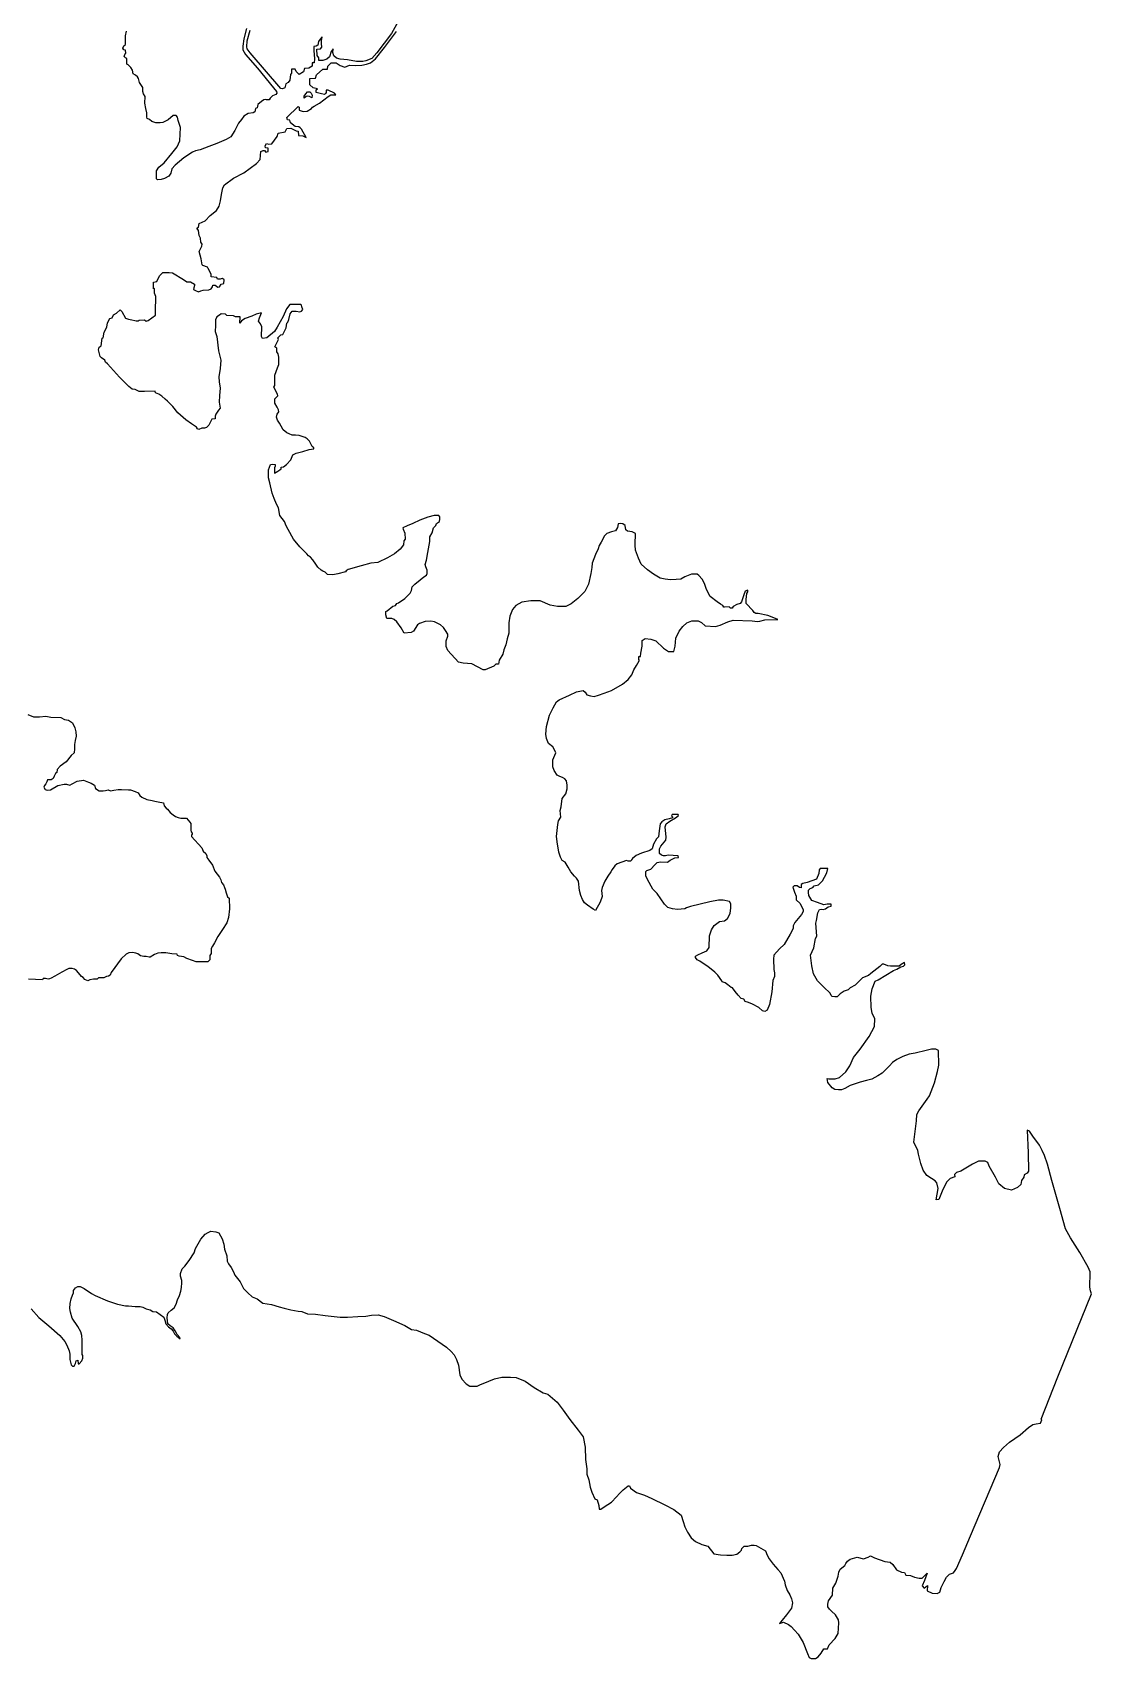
# Model space of a CAD drawing. Header units: inches. Extents: x 2272838 to 2336681, y 13196121 to 13295201.
# Drawn here: x 2323722 to 2334198, y 13198851 to 13214938 of the extents above; entities that cross this region are included whole.
import ezdxf

# ---------------------------------------------------------------- set-up
doc = ezdxf.new("R2010")
doc.units = ezdxf.units.IN
doc.header["$MEASUREMENT"] = 0
doc.layers.add('shoreline06_1', color=7, linetype='Continuous')

msp = doc.modelspace()

# ---------------------------------------------------------------- linework, layer by layer
at = {"layer": 'shoreline06_1'}
for points in [[(2327390, 13215136), (2327274, 13214929), (2327128, 13214736), (2327080, 13214681), (2327021, 13214658), (2326989, 13214653), (2326927, 13214653), (2326838, 13214667), (2326767, 13214675), (2326729, 13214684), (2326704, 13214707), (2326694, 13214740), (2326697, 13214778), (2326677, 13214750), (2326659, 13214696), (2326635, 13214675), (2326593, 13214662), (2326555, 13214662), (2326555, 13214688), (2326539, 13214710), (2326536, 13214773), (2326571, 13214778), (2326585, 13214792), (2326581, 13214828), (2326581, 13214860), (2326588, 13214894), (2326569, 13214872), (2326550, 13214849), (2326545, 13214813), (2326529, 13214804), (2326505, 13214800), (2326505, 13214759), (2326513, 13214679), (2326510, 13214639), (2326489, 13214637), (2326489, 13214604), (2326456, 13214587), (2326414, 13214582), (2326402, 13214549), (2326361, 13214524), (2326331, 13214554), (2326321, 13214576), (2326284, 13214575), (2326284, 13214536), (2326274, 13214524), (2326269, 13214467), (2326251, 13214444), (2326227, 13214429), (2326218, 13214392), (2326196, 13214380), (2326180, 13214383), (2325874, 13214736), (2325846, 13214778), (2325843, 13214795), (2325846, 13214857), (2325876, 13214960)], [(2323709, 13202311), (2323785, 13202226), (2323884, 13202143), (2323992, 13202046), (2324042, 13201988), (2324063, 13201950), (2324084, 13201896), (2324091, 13201863), (2324091, 13201808), (2324105, 13201757), (2324119, 13201743), (2324133, 13201743), (2324148, 13201770), (2324155, 13201796), (2324169, 13201804), (2324173, 13201766), (2324185, 13201766), (2324211, 13201796), (2324221, 13201822), (2324220, 13201849), (2324213, 13201858), (2324213, 13201999), (2324209, 13202046), (2324200, 13202082), (2324171, 13202136), (2324115, 13202219), (2324098, 13202277), (2324091, 13202315), (2324096, 13202362), (2324103, 13202409), (2324117, 13202447), (2324129, 13202469), (2324129, 13202492), (2324148, 13202518), (2324171, 13202530), (2324193, 13202530), (2324233, 13202513), (2324306, 13202463), (2324343, 13202442), (2324464, 13202388), (2324562, 13202358), (2324643, 13202339), (2324673, 13202339), (2324739, 13202334), (2324786, 13202334), (2324813, 13202326), (2324848, 13202312), (2324885, 13202300), (2324912, 13202284), (2324949, 13202280), (2324984, 13202256), (2325022, 13202228), (2325032, 13202197), (2325041, 13202162), (2325067, 13202133), (2325093, 13202114), (2325114, 13202088), (2325128, 13202063), (2325150, 13202039), (2325183, 13202013), (2325178, 13202027), (2325152, 13202058), (2325135, 13202093), (2325112, 13202122), (2325083, 13202142), (2325062, 13202161), (2325053, 13202220), (2325057, 13202254), (2325065, 13202272), (2325095, 13202298), (2325123, 13202320), (2325142, 13202357), (2325156, 13202400), (2325175, 13202442), (2325189, 13202485), (2325197, 13202520), (2325199, 13202569), (2325199, 13202591), (2325187, 13202633), (2325187, 13202661), (2325202, 13202706), (2325228, 13202734), (2325272, 13202789), (2325320, 13202866), (2325336, 13202906), (2325362, 13202953), (2325388, 13203000), (2325430, 13203050), (2325459, 13203066), (2325485, 13203078), (2325537, 13203073), (2325565, 13203064), (2325598, 13203003), (2325614, 13202951), (2325621, 13202901), (2325643, 13202836), (2325649, 13202783), (2325661, 13202755), (2325687, 13202718), (2325709, 13202677), (2325725, 13202644), (2325776, 13202579), (2325809, 13202512), (2325852, 13202468), (2325895, 13202430), (2325946, 13202408), (2326001, 13202368), (2326086, 13202354), (2326161, 13202331), (2326213, 13202316), (2326276, 13202300), (2326349, 13202286), (2326387, 13202284), (2326443, 13202260), (2326522, 13202257), (2326616, 13202245), (2326766, 13202229), (2326837, 13202229), (2326941, 13202234), (2327019, 13202238), (2327075, 13202248), (2327142, 13202250), (2327202, 13202234), (2327294, 13202195), (2327406, 13202146), (2327472, 13202106), (2327521, 13202101), (2327599, 13202066), (2327646, 13202049), (2327816, 13201931), (2327865, 13201889), (2327893, 13201854), (2327915, 13201809), (2327935, 13201754), (2327949, 13201656), (2327969, 13201616), (2328011, 13201568), (2328048, 13201545), (2328079, 13201544), (2328121, 13201545), (2328155, 13201561), (2328181, 13201573), (2328291, 13201617), (2328364, 13201634), (2328449, 13201634), (2328508, 13201632), (2328595, 13201596), (2328685, 13201533), (2328775, 13201478), (2328819, 13201466), (2328911, 13201388), (2328973, 13201308), (2329039, 13201214), (2329119, 13201110), (2329168, 13201044), (2329189, 13200943), (2329192, 13200820), (2329206, 13200729), (2329206, 13200674), (2329224, 13200617), (2329238, 13200545), (2329255, 13200495), (2329285, 13200432), (2329307, 13200422), (2329325, 13200365), (2329326, 13200328), (2329345, 13200327), (2329377, 13200353), (2329448, 13200398), (2329498, 13200450), (2329528, 13200485), (2329564, 13200519), (2329615, 13200559), (2329627, 13200559), (2329637, 13200535), (2329696, 13200493), (2329776, 13200467), (2329849, 13200434), (2329976, 13200370), (2330066, 13200325), (2330139, 13200268), (2330158, 13200205), (2330176, 13200153), (2330200, 13200101), (2330238, 13200044), (2330280, 13200007), (2330342, 13199978), (2330403, 13199961), (2330462, 13199888), (2330528, 13199875), (2330591, 13199872), (2330643, 13199872), (2330690, 13199884), (2330719, 13199907), (2330737, 13199922), (2330738, 13199938), (2330761, 13199961), (2330797, 13199961), (2330834, 13199973), (2330862, 13199971), (2330881, 13199968), (2330926, 13199943), (2330973, 13199917), (2330989, 13199874), (2331009, 13199836), (2331048, 13199785), (2331096, 13199733), (2331126, 13199697), (2331162, 13199615), (2331169, 13199579), (2331187, 13199523), (2331213, 13199480), (2331230, 13199442), (2331239, 13199403), (2331230, 13199349), (2331182, 13199282), (2331138, 13199230), (2331110, 13199198), (2331152, 13199211), (2331201, 13199188), (2331228, 13199167), (2331260, 13199132), (2331295, 13199091), (2331345, 13199009), (2331388, 13198900), (2331404, 13198862), (2331425, 13198851), (2331468, 13198851), (2331494, 13198869), (2331524, 13198905), (2331550, 13198945), (2331585, 13198945), (2331604, 13198985), (2331663, 13199049), (2331692, 13199098), (2331697, 13199204), (2331694, 13199235), (2331666, 13199282), (2331626, 13199320), (2331605, 13199339), (2331588, 13199362), (2331588, 13199390), (2331597, 13199423), (2331636, 13199478), (2331638, 13199546), (2331668, 13199596), (2331692, 13199664), (2331699, 13199706), (2331711, 13199735), (2331758, 13199772), (2331768, 13199791), (2331784, 13199813), (2331812, 13199833), (2331881, 13199855), (2331944, 13199838), (2331987, 13199855), (2332013, 13199866), (2332050, 13199847), (2332152, 13199812), (2332206, 13199803), (2332232, 13199782), (2332270, 13199729), (2332319, 13199706), (2332347, 13199701), (2332362, 13199676), (2332408, 13199673), (2332446, 13199654), (2332493, 13199645), (2332524, 13199645), (2332571, 13199696), (2332546, 13199624), (2332524, 13199569), (2332543, 13199546), (2332574, 13199572), (2332573, 13199522), (2332621, 13199496), (2332672, 13199494), (2332699, 13199508), (2332712, 13199552), (2332741, 13199614), (2332762, 13199657), (2332793, 13199685), (2332833, 13199697), (2332850, 13199720), (2332861, 13199743), (2332922, 13199878), (2333002, 13200066), (2333289, 13200742), (2333295, 13200770), (2333286, 13200811), (2333275, 13200851), (2333289, 13200896), (2333326, 13200938), (2333388, 13200990), (2333492, 13201065), (2333576, 13201136), (2333617, 13201165), (2333650, 13201173), (2333694, 13201178), (2333707, 13201211), (2333701, 13201219), (2333866, 13201638), (2334198, 13202459), (2334187, 13202490), (2334181, 13202526), (2334182, 13202565), (2334186, 13202632), (2334186, 13202676), (2334165, 13202723), (2334083, 13202868), (2333991, 13203014), (2333941, 13203103), (2333883, 13203303), (2333807, 13203580), (2333763, 13203742), (2333732, 13203829), (2333709, 13203876), (2333682, 13203931), (2333619, 13204020), (2333584, 13204068), (2333560, 13204077), (2333570, 13203853), (2333576, 13203674), (2333562, 13203652), (2333532, 13203636), (2333529, 13203612), (2333506, 13203580), (2333499, 13203542), (2333465, 13203511), (2333407, 13203485), (2333336, 13203500), (2333282, 13203547), (2333247, 13203613), (2333187, 13203721), (2333171, 13203757), (2333145, 13203771), (2333081, 13203771), (2333020, 13203742), (2332905, 13203672), (2332862, 13203660), (2332843, 13203639), (2332845, 13203615), (2332801, 13203601), (2332766, 13203566), (2332726, 13203491), (2332702, 13203425), (2332687, 13203391), (2332662, 13203389), (2332681, 13203500), (2332669, 13203556), (2332650, 13203578), (2332614, 13203601), (2332570, 13203630), (2332532, 13203682), (2332509, 13203747), (2332485, 13203842), (2332480, 13203877), (2332440, 13203960), (2332466, 13204170), (2332471, 13204233), (2332490, 13204268), (2332573, 13204384), (2332596, 13204419), (2332644, 13204546), (2332676, 13204657), (2332688, 13204721), (2332683, 13204867), (2332658, 13204881), (2332615, 13204881), (2332561, 13204865), (2332452, 13204839), (2332394, 13204829), (2332332, 13204808), (2332271, 13204778), (2332229, 13204747), (2332200, 13204714), (2332127, 13204641), (2332085, 13204617), (2332026, 13204582), (2331971, 13204568), (2331908, 13204554), (2331811, 13204521), (2331757, 13204491), (2331726, 13204476), (2331696, 13204476), (2331658, 13204481), (2331634, 13204497), (2331589, 13204549), (2331583, 13204589), (2331599, 13204587), (2331661, 13204587), (2331705, 13204599), (2331769, 13204656), (2331806, 13204714), (2331845, 13204797), (2331908, 13204879), (2332000, 13205006), (2332050, 13205103), (2332054, 13205181), (2332029, 13205237), (2332017, 13205292), (2332015, 13205405), (2332028, 13205478), (2332059, 13205553), (2332088, 13205567), (2332239, 13205659), (2332271, 13205671), (2332311, 13205693), (2332338, 13205702), (2332350, 13205714), (2332347, 13205737), (2332314, 13205718), (2332295, 13205702), (2332208, 13205702), (2332182, 13205704), (2332142, 13205721), (2332126, 13205719), (2332104, 13205699), (2332015, 13205627), (2331991, 13205608), (2331932, 13205586), (2331859, 13205513), (2331812, 13205488), (2331790, 13205467), (2331751, 13205452), (2331710, 13205426), (2331682, 13205398), (2331658, 13205398), (2331632, 13205401), (2331621, 13205410), (2331612, 13205433), (2331550, 13205492), (2331489, 13205556), (2331449, 13205625), (2331432, 13205704), (2331418, 13205808), (2331451, 13205882), (2331468, 13205974), (2331480, 13205999), (2331472, 13206127), (2331477, 13206152), (2331492, 13206228), (2331508, 13206261), (2331525, 13206265), (2331544, 13206263), (2331567, 13206268), (2331593, 13206289), (2331623, 13206296), (2331623, 13206315), (2331612, 13206315), (2331583, 13206315), (2331551, 13206306), (2331489, 13206332), (2331430, 13206351), (2331402, 13206400), (2331397, 13206428), (2331397, 13206452), (2331414, 13206468), (2331442, 13206480), (2331454, 13206494), (2331497, 13206506), (2331537, 13206546), (2331556, 13206581), (2331581, 13206624), (2331591, 13206666), (2331515, 13206666), (2331504, 13206654), (2331499, 13206617), (2331478, 13206560), (2331431, 13206546), (2331386, 13206528), (2331343, 13206520), (2331327, 13206508), (2331327, 13206476), (2331308, 13206480), (2331287, 13206494), (2331256, 13206497), (2331244, 13206482), (2331261, 13206433), (2331275, 13206395), (2331275, 13206357), (2331317, 13206320), (2331333, 13206284), (2331345, 13206263), (2331345, 13206242), (2331329, 13206212), (2331263, 13206132), (2331246, 13206099), (2331246, 13206075), (2331216, 13206016), (2331156, 13205914), (2331110, 13205872), (2331057, 13205809), (2331051, 13205771), (2331055, 13205669), (2331062, 13205634), (2331062, 13205597), (2331046, 13205559), (2331034, 13205448), (2331012, 13205323), (2330989, 13205264), (2330966, 13205252), (2330944, 13205259), (2330906, 13205293), (2330845, 13205326), (2330805, 13205340), (2330772, 13205351), (2330760, 13205375), (2330732, 13205380), (2330702, 13205413), (2330673, 13205451), (2330647, 13205486), (2330635, 13205490), (2330600, 13205516), (2330574, 13205535), (2330543, 13205545), (2330541, 13205557), (2330503, 13205611), (2330473, 13205641), (2330404, 13205696), (2330376, 13205715), (2330325, 13205750), (2330298, 13205762), (2330279, 13205785), (2330282, 13205800), (2330303, 13205814), (2330345, 13205833), (2330393, 13205853), (2330416, 13205887), (2330419, 13206002), (2330438, 13206059), (2330466, 13206103), (2330518, 13206144), (2330568, 13206150), (2330598, 13206174), (2330624, 13206221), (2330631, 13206278), (2330631, 13206316), (2330617, 13206341), (2330554, 13206353), (2330508, 13206353), (2330421, 13206337), (2330231, 13206290), (2330193, 13206278), (2330176, 13206269), (2330103, 13206262), (2330053, 13206267), (2330007, 13206280), (2329974, 13206313), (2329900, 13206419), (2329858, 13206462), (2329806, 13206557), (2329790, 13206596), (2329788, 13206623), (2329788, 13206639), (2329799, 13206646), (2329839, 13206660), (2329879, 13206703), (2329900, 13206726), (2329934, 13206733), (2330002, 13206729), (2330030, 13206750), (2330075, 13206771), (2330111, 13206776), (2330110, 13206792), (2330011, 13206799), (2329983, 13206792), (2329964, 13206792), (2329943, 13206799), (2329924, 13206814), (2329924, 13206835), (2329924, 13206863), (2329939, 13206887), (2329955, 13206907), (2329986, 13206948), (2329990, 13206978), (2329981, 13207080), (2329991, 13207110), (2330026, 13207134), (2330082, 13207167), (2330113, 13207191), (2330110, 13207200), (2330082, 13207200), (2330050, 13207200), (2330044, 13207188), (2330052, 13207178), (2330052, 13207167), (2330019, 13207158), (2329978, 13207150), (2329948, 13207129), (2329932, 13207108), (2329920, 13207040), (2329913, 13206981), (2329894, 13206962), (2329865, 13206907), (2329853, 13206863), (2329830, 13206846), (2329747, 13206818), (2329693, 13206795), (2329658, 13206767), (2329646, 13206752), (2329641, 13206741), (2329615, 13206741), (2329597, 13206745), (2329507, 13206712), (2329481, 13206693), (2329455, 13206658), (2329443, 13206635), (2329412, 13206592), (2329384, 13206542), (2329358, 13206479), (2329351, 13206448), (2329358, 13206391), (2329339, 13206333), (2329292, 13206250), (2329268, 13206265), (2329212, 13206305), (2329181, 13206328), (2329162, 13206359), (2329146, 13206401), (2329132, 13206451), (2329122, 13206542), (2329102, 13206573), (2329082, 13206590), (2329047, 13206634), (2329021, 13206679), (2328990, 13206729), (2328963, 13206745), (2328944, 13206778), (2328929, 13206829), (2328923, 13206873), (2328916, 13206907), (2328907, 13206983), (2328920, 13207103), (2328925, 13207139), (2328949, 13207174), (2328941, 13207240), (2328951, 13207278), (2328960, 13207359), (2328998, 13207405), (2329010, 13207455), (2329010, 13207493), (2329003, 13207535), (2328989, 13207554), (2328965, 13207568), (2328939, 13207578), (2328913, 13207592), (2328882, 13207636), (2328868, 13207672), (2328868, 13207742), (2328888, 13207787), (2328899, 13207813), (2328892, 13207828), (2328868, 13207872), (2328828, 13207903), (2328808, 13207953), (2328800, 13207997), (2328808, 13208073), (2328836, 13208184), (2328871, 13208257), (2328904, 13208315), (2328932, 13208337), (2329034, 13208381), (2329104, 13208414), (2329168, 13208428), (2329190, 13208412), (2329206, 13208384), (2329241, 13208374), (2329277, 13208370), (2329321, 13208381), (2329378, 13208402), (2329449, 13208428), (2329557, 13208490), (2329614, 13208537), (2329652, 13208582), (2329670, 13208634), (2329696, 13208676), (2329711, 13208697), (2329725, 13208727), (2329720, 13208732), (2329720, 13208763), (2329737, 13208765), (2329741, 13208796), (2329753, 13208866), (2329753, 13208923), (2329782, 13208942), (2329840, 13208935), (2329887, 13208919), (2329965, 13208846), (2330013, 13208815), (2330052, 13208814), (2330066, 13208815), (2330078, 13208866), (2330085, 13208947), (2330119, 13209015), (2330154, 13209060), (2330196, 13209098), (2330244, 13209118), (2330307, 13209118), (2330340, 13209102), (2330376, 13209067), (2330479, 13209060), (2330524, 13209076), (2330600, 13209107), (2330654, 13209125), (2330842, 13209118), (2330894, 13209111), (2330918, 13209113), (2330967, 13209128), (2331095, 13209130), (2331057, 13209147), (2330995, 13209170), (2330901, 13209189), (2330878, 13209191), (2330861, 13209201), (2330849, 13209220), (2330783, 13209288), (2330781, 13209328), (2330788, 13209389), (2330798, 13209403), (2330798, 13209420), (2330772, 13209411), (2330760, 13209375), (2330736, 13209305), (2330724, 13209288), (2330691, 13209279), (2330652, 13209258), (2330642, 13209244), (2330626, 13209244), (2330612, 13209257), (2330569, 13209253), (2330560, 13209253), (2330550, 13209270), (2330527, 13209283), (2330494, 13209305), (2330427, 13209359), (2330395, 13209415), (2330385, 13209439), (2330369, 13209487), (2330347, 13209531), (2330312, 13209567), (2330296, 13209580), (2330242, 13209579), (2330175, 13209553), (2330136, 13209531), (2330088, 13209527), (2330034, 13209524), (2329980, 13209529), (2329930, 13209541), (2329864, 13209578), (2329806, 13209621), (2329744, 13209677), (2329716, 13209739), (2329688, 13209817), (2329683, 13209866), (2329683, 13209909), (2329688, 13209944), (2329686, 13209982), (2329655, 13209998), (2329607, 13210006), (2329593, 13210017), (2329584, 13210062), (2329563, 13210076), (2329541, 13210081), (2329514, 13210076), (2329508, 13210041), (2329488, 13210008), (2329449, 13209999), (2329405, 13209980), (2329377, 13209956), (2329362, 13209920), (2329348, 13209897), (2329329, 13209862), (2329317, 13209829), (2329292, 13209774), (2329275, 13209730), (2329259, 13209687), (2329254, 13209645), (2329244, 13209586), (2329221, 13209480), (2329186, 13209407), (2329117, 13209338), (2329049, 13209286), (2328999, 13209259), (2328917, 13209259), (2328843, 13209272), (2328745, 13209315), (2328653, 13209315), (2328561, 13209301), (2328504, 13209268), (2328469, 13209228), (2328445, 13209165), (2328433, 13209099), (2328433, 13208997), (2328416, 13208941), (2328405, 13208879), (2328386, 13208830), (2328376, 13208787), (2328339, 13208728), (2328332, 13208690), (2328306, 13208690), (2328284, 13208670), (2328199, 13208634), (2328181, 13208634), (2328067, 13208691), (2327981, 13208700), (2327936, 13208707), (2327830, 13208823), (2327813, 13208863), (2327813, 13208919), (2327832, 13208967), (2327832, 13208986), (2327809, 13209021), (2327789, 13209051), (2327757, 13209078), (2327698, 13209106), (2327662, 13209115), (2327606, 13209111), (2327549, 13209092), (2327530, 13209078), (2327492, 13209014), (2327469, 13209002), (2327398, 13208995), (2327370, 13209047), (2327327, 13209106), (2327301, 13209130), (2327276, 13209141), (2327226, 13209142), (2327217, 13209177), (2327217, 13209210), (2327229, 13209215), (2327285, 13209262), (2327314, 13209269), (2327325, 13209288), (2327344, 13209297), (2327406, 13209339), (2327458, 13209391), (2327471, 13209419), (2327479, 13209453), (2327505, 13209481), (2327556, 13209523), (2327592, 13209552), (2327618, 13209570), (2327627, 13209585), (2327627, 13209618), (2327613, 13209651), (2327608, 13209676), (2327620, 13209717), (2327632, 13209794), (2327651, 13209902), (2327653, 13209947), (2327677, 13209988), (2327689, 13210037), (2327712, 13210061), (2327719, 13210082), (2327748, 13210101), (2327753, 13210122), (2327752, 13210145), (2327741, 13210160), (2327694, 13210160), (2327634, 13210143), (2327552, 13210112), (2327483, 13210079), (2327427, 13210056), (2327387, 13210039), (2327389, 13210026), (2327404, 13209985), (2327408, 13209924), (2327397, 13209908), (2327392, 13209870), (2327359, 13209828), (2327302, 13209780), (2327233, 13209740), (2327137, 13209693), (2327069, 13209689), (2326972, 13209662), (2326845, 13209625), (2326824, 13209611), (2326818, 13209601), (2326743, 13209582), (2326694, 13209573), (2326639, 13209575), (2326616, 13209599), (2326595, 13209609), (2326578, 13209620), (2326545, 13209649), (2326526, 13209679), (2326494, 13209722), (2326472, 13209747), (2326451, 13209759), (2326435, 13209781), (2326366, 13209851), (2326305, 13209925), (2326251, 13210021), (2326230, 13210057), (2326215, 13210099), (2326170, 13210158), (2326154, 13210234), (2326136, 13210271), (2326112, 13210328), (2326093, 13210380), (2326069, 13210483), (2326058, 13210533), (2326058, 13210610), (2326076, 13210663), (2326093, 13210667), (2326124, 13210663), (2326124, 13210648), (2326117, 13210632), (2326117, 13210580), (2326149, 13210597), (2326168, 13210610), (2326181, 13210623), (2326183, 13210639), (2326206, 13210641), (2326234, 13210665), (2326279, 13210710), (2326296, 13210761), (2326329, 13210778), (2326395, 13210792), (2326459, 13210811), (2326504, 13210818), (2326504, 13210829), (2326489, 13210842), (2326463, 13210895), (2326438, 13210919), (2326418, 13210931), (2326360, 13210952), (2326324, 13210955), (2326291, 13210955), (2326260, 13210969), (2326237, 13210978), (2326202, 13211007), (2326183, 13211044), (2326164, 13211072), (2326145, 13211103), (2326136, 13211134), (2326141, 13211162), (2326159, 13211184), (2326155, 13211205), (2326143, 13211230), (2326120, 13211271), (2326120, 13211315), (2326150, 13211344), (2326145, 13211360), (2326108, 13211428), (2326120, 13211445), (2326120, 13211547), (2326146, 13211619), (2326159, 13211653), (2326159, 13211726), (2326153, 13211758), (2326139, 13211780), (2326139, 13211815), (2326120, 13211829), (2326155, 13211902), (2326150, 13211916), (2326179, 13211947), (2326197, 13211949), (2326230, 13212015), (2326237, 13212062), (2326247, 13212074), (2326257, 13212100), (2326271, 13212154), (2326292, 13212180), (2326329, 13212180), (2326367, 13212176), (2326384, 13212181), (2326396, 13212199), (2326388, 13212223), (2326382, 13212242), (2326372, 13212246), (2326268, 13212246), (2326236, 13212204), (2326202, 13212129), (2326143, 13212022), (2326115, 13211980), (2326040, 13211917), (2325997, 13211912), (2325988, 13211929), (2325990, 13212025), (2325978, 13212056), (2325957, 13212082), (2325969, 13212115), (2325988, 13212166), (2325936, 13212153), (2325893, 13212133), (2325825, 13212110), (2325790, 13212086), (2325773, 13212063), (2325778, 13212124), (2325729, 13212126), (2325712, 13212136), (2325643, 13212139), (2325630, 13212153), (2325587, 13212155), (2325571, 13212141), (2325545, 13212124), (2325533, 13212094), (2325531, 13212040), (2325530, 13211980), (2325544, 13211931), (2325563, 13211789), (2325584, 13211697), (2325577, 13211613), (2325566, 13211533), (2325568, 13211483), (2325579, 13211419), (2325573, 13211346), (2325570, 13211281), (2325577, 13211222), (2325563, 13211203), (2325537, 13211163), (2325528, 13211141), (2325530, 13211116), (2325497, 13211113), (2325466, 13211054), (2325443, 13211030), (2325424, 13211024), (2325396, 13211023), (2325367, 13211010), (2325353, 13211017), (2325346, 13211033), (2325294, 13211068), (2325238, 13211106), (2325160, 13211174), (2325110, 13211238), (2325059, 13211290), (2325035, 13211311), (2325000, 13211340), (2324971, 13211361), (2324939, 13211372), (2324936, 13211391), (2324830, 13211387), (2324813, 13211385), (2324776, 13211385), (2324738, 13211406), (2324707, 13211408), (2324675, 13211437), (2324583, 13211528), (2324465, 13211660), (2324443, 13211677), (2324437, 13211696), (2324406, 13211720), (2324391, 13211733), (2324375, 13211800), (2324382, 13211825), (2324401, 13211837), (2324410, 13211913), (2324422, 13211917), (2324430, 13211974), (2324458, 13212023), (2324465, 13212066), (2324486, 13212108), (2324510, 13212116), (2324524, 13212146), (2324552, 13212160), (2324590, 13212193), (2324606, 13212177), (2324642, 13212113), (2324672, 13212101), (2324706, 13212094), (2324736, 13212090), (2324748, 13212085), (2324767, 13212087), (2324778, 13212092), (2324830, 13212096), (2324847, 13212084), (2324866, 13212089), (2324939, 13212141), (2324939, 13212177), (2324943, 13212328), (2324929, 13212358), (2324929, 13212405), (2324920, 13212403), (2324918, 13212467), (2324951, 13212474), (2324977, 13212532), (2325010, 13212565), (2325040, 13212565), (2325074, 13212563), (2325106, 13212560), (2325217, 13212495), (2325250, 13212473), (2325286, 13212471), (2325323, 13212450), (2325326, 13212436), (2325318, 13212412), (2325316, 13212396), (2325333, 13212386), (2325365, 13212372), (2325387, 13212384), (2325411, 13212389), (2325465, 13212391), (2325488, 13212403), (2325503, 13212421), (2325505, 13212438), (2325528, 13212440), (2325557, 13212419), (2325571, 13212422), (2325590, 13212447), (2325615, 13212456), (2325618, 13212492), (2325602, 13212506), (2325589, 13212502), (2325580, 13212497), (2325552, 13212497), (2325545, 13212513), (2325491, 13212520), (2325490, 13212548), (2325460, 13212603), (2325453, 13212615), (2325406, 13212633), (2325401, 13212640), (2325389, 13212699), (2325370, 13212773), (2325397, 13212824), (2325401, 13212843), (2325387, 13212865), (2325383, 13212905), (2325370, 13212930), (2325364, 13212980), (2325349, 13213001), (2325363, 13213013), (2325370, 13213049), (2325429, 13213074), (2325481, 13213129), (2325541, 13213176), (2325569, 13213221), (2325583, 13213272), (2325593, 13213336), (2325604, 13213400), (2325621, 13213432), (2325710, 13213496), (2325814, 13213551), (2325937, 13213642), (2325974, 13213682), (2325982, 13213760), (2326003, 13213772), (2326017, 13213770), (2326031, 13213753), (2326052, 13213762), (2326052, 13213795), (2326027, 13213796), (2326024, 13213817), (2326038, 13213840), (2326059, 13213835), (2326088, 13213836), (2326142, 13213908), (2326151, 13213944), (2326222, 13213955), (2326239, 13213988), (2326277, 13213993), (2326330, 13213965), (2326350, 13213962), (2326354, 13213918), (2326397, 13213916), (2326430, 13213901), (2326382, 13213981), (2326370, 13213996), (2326356, 13214005), (2326319, 13214008), (2326274, 13214043), (2326267, 13214071), (2326244, 13214073), (2326239, 13214099), (2326350, 13214205), (2326359, 13214201), (2326361, 13214170), (2326401, 13214158), (2326439, 13214161), (2326481, 13214187), (2326491, 13214200), (2326507, 13214208), (2326560, 13214238), (2326647, 13214304), (2326672, 13214323), (2326724, 13214323), (2326710, 13214337), (2326646, 13214368), (2326628, 13214368), (2326628, 13214344), (2326620, 13214335), (2326611, 13214326), (2326580, 13214330), (2326529, 13214345), (2326529, 13214370), (2326541, 13214382), (2326498, 13214391), (2326465, 13214422), (2326465, 13214483), (2326520, 13214486), (2326531, 13214519), (2326595, 13214575), (2326639, 13214576), (2326645, 13214606), (2326677, 13214637), (2326699, 13214637), (2326725, 13214637), (2326765, 13214613), (2326812, 13214596), (2326859, 13214616), (2326918, 13214611), (2326981, 13214615), (2327026, 13214625), (2327064, 13214639), (2327114, 13214679), (2327205, 13214790), (2327324, 13214947)], [(2325839, 13214977), (2325813, 13214877), (2325803, 13214804), (2325803, 13214767), (2325829, 13214720), (2325947, 13214585), (2326107, 13214392), (2326135, 13214354), (2326138, 13214338), (2326130, 13214326), (2326095, 13214311), (2326074, 13214288), (2326062, 13214271), (2326038, 13214271), (2326029, 13214276), (2326010, 13214272), (2325986, 13214255), (2325951, 13214227), (2325946, 13214194), (2325927, 13214185), (2325920, 13214154), (2325906, 13214144), (2325854, 13214137), (2325814, 13214109), (2325788, 13214079), (2325760, 13214041), (2325722, 13213968), (2325685, 13213907), (2325638, 13213880), (2325546, 13213840), (2325465, 13213810), (2325381, 13213777), (2325335, 13213768), (2325305, 13213756), (2325218, 13213697), (2325135, 13213626), (2325102, 13213589), (2325090, 13213546), (2325072, 13213516), (2325029, 13213494), (2324994, 13213483), (2324960, 13213480), (2324949, 13213492), (2324949, 13213569), (2324973, 13213605), (2325024, 13213648), (2325102, 13213741), (2325152, 13213807), (2325178, 13213866), (2325187, 13213999), (2325164, 13214067), (2325156, 13214102), (2325143, 13214116), (2325114, 13214117), (2325065, 13214074), (2325013, 13214048), (2324984, 13214044), (2324942, 13214044), (2324902, 13214058), (2324881, 13214077), (2324857, 13214088), (2324852, 13214100), (2324852, 13214117), (2324853, 13214143), (2324843, 13214185), (2324834, 13214239), (2324836, 13214305), (2324820, 13214333), (2324813, 13214355), (2324813, 13214393), (2324782, 13214444), (2324772, 13214484), (2324761, 13214501), (2324740, 13214515), (2324719, 13214529), (2324711, 13214567), (2324695, 13214593), (2324669, 13214617), (2324655, 13214626), (2324655, 13214680), (2324641, 13214687), (2324629, 13214702), (2324634, 13214720), (2324645, 13214735), (2324643, 13214763), (2324624, 13214767), (2324617, 13214784), (2324627, 13214805), (2324641, 13214821), (2324641, 13214906), (2324653, 13214951)], [(2323675, 13208192), (2323733, 13208169), (2323792, 13208169), (2323853, 13208173), (2323905, 13208166), (2324002, 13208161), (2324040, 13208140), (2324078, 13208135), (2324118, 13208109), (2324141, 13208058), (2324150, 13208020), (2324153, 13207978), (2324144, 13207935), (2324139, 13207895), (2324138, 13207850), (2324134, 13207810), (2324106, 13207786), (2324056, 13207721), (2323997, 13207680), (2323967, 13207647), (2323964, 13207617), (2323948, 13207607), (2323936, 13207582), (2323926, 13207556), (2323907, 13207544), (2323872, 13207544), (2323865, 13207525), (2323855, 13207506), (2323841, 13207487), (2323835, 13207473), (2323846, 13207450), (2323867, 13207442), (2323900, 13207447), (2323973, 13207487), (2324037, 13207501), (2324059, 13207501), (2324091, 13207492), (2324113, 13207506), (2324164, 13207530), (2324226, 13207541), (2324277, 13207522), (2324303, 13207513), (2324336, 13207490), (2324344, 13207457), (2324383, 13207437), (2324422, 13207437), (2324445, 13207440), (2324471, 13207445), (2324494, 13207435), (2324527, 13207442), (2324568, 13207449), (2324603, 13207449), (2324671, 13207447), (2324692, 13207445), (2324739, 13207430), (2324766, 13207416), (2324784, 13207390), (2324803, 13207373), (2324853, 13207350), (2324905, 13207340), (2324933, 13207333), (2324966, 13207326), (2325018, 13207317), (2325023, 13207286), (2325043, 13207263), (2325058, 13207255), (2325083, 13207220), (2325114, 13207197), (2325136, 13207180), (2325162, 13207173), (2325190, 13207166), (2325244, 13207164), (2325279, 13207126), (2325289, 13207112), (2325289, 13207048), (2325293, 13207031), (2325303, 13207017), (2325303, 13207005), (2325294, 13206999), (2325294, 13206985), (2325397, 13206871), (2325409, 13206838), (2325437, 13206815), (2325446, 13206794), (2325447, 13206777), (2325465, 13206748), (2325503, 13206699), (2325526, 13206640), (2325573, 13206581), (2325586, 13206555), (2325592, 13206527), (2325613, 13206504), (2325621, 13206480), (2325628, 13206461), (2325639, 13206425), (2325652, 13206388), (2325666, 13206372), (2325670, 13206268), (2325661, 13206183), (2325644, 13206131), (2325601, 13206062), (2325555, 13205994), (2325522, 13205933), (2325502, 13205900), (2325489, 13205876), (2325489, 13205846), (2325489, 13205825), (2325476, 13205805), (2325476, 13205765), (2325458, 13205745), (2325439, 13205744), (2325418, 13205744), (2325396, 13205745), (2325342, 13205745), (2325304, 13205756), (2325250, 13205777), (2325220, 13205794), (2325196, 13205797), (2325172, 13205799), (2325156, 13205806), (2325154, 13205820), (2325100, 13205823), (2325040, 13205832), (2324994, 13205834), (2324963, 13205829), (2324928, 13205816), (2324887, 13205789), (2324875, 13205789), (2324845, 13205797), (2324823, 13205796), (2324790, 13205804), (2324763, 13205822), (2324743, 13205830), (2324710, 13205837), (2324675, 13205832), (2324649, 13205818), (2324599, 13205773), (2324500, 13205637), (2324491, 13205613), (2324475, 13205603), (2324453, 13205597), (2324427, 13205587), (2324376, 13205584), (2324362, 13205573), (2324326, 13205573), (2324288, 13205564), (2324269, 13205557), (2324239, 13205570), (2324223, 13205590), (2324208, 13205597), (2324178, 13205634), (2324159, 13205658), (2324137, 13205670), (2324114, 13205677), (2324081, 13205677), (2324062, 13205669), (2324013, 13205641), (2323942, 13205601), (2323907, 13205583), (2323890, 13205575), (2323876, 13205571), (2323850, 13205580), (2323826, 13205580), (2323822, 13205566), (2323683, 13205573)]]:
    msp.add_lwpolyline(points, dxfattribs=at)
msp.add_lwpolyline([(2326486, 13214293), (2326463, 13214305), (2326442, 13214307), (2326428, 13214305), (2326411, 13214289), (2326409, 13214309), (2326425, 13214333), (2326441, 13214351), (2326465, 13214351), (2326479, 13214338), (2326488, 13214319)], close=True, dxfattribs=at)

doc.saveas('drawing.dxf')
